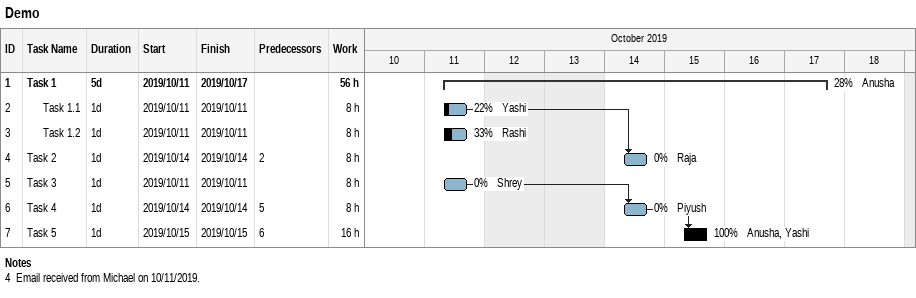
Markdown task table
Demo

| ID | Level | Task | Duration | Start | Finish | Predecessors | Resources | % complete | Work (h) |
|---|---|---|---|---|---|---|---|---|---|
| 1 | 1 | **Task 1** | 5d | 2019-10-11 | 2019-10-17 |  | Anusha | 28 | 56 |
| 2 | 2 | Task 1.1 | 1d | 2019-10-11 | 2019-10-11 |  | Yashi | 22 | 8 |
| 3 | 2 | Task 1.2 | 1d | 2019-10-11 | 2019-10-11 |  | Rashi | 33 | 8 |
| 4 | 1 | Task 2 | 1d | 2019-10-14 | 2019-10-14 | 2 | Raja | 0 | 8 |
| 5 | 1 | Task 3 | 1d | 2019-10-11 | 2019-10-11 |  | Shrey | 0 | 8 |
| 6 | 1 | Task 4 | 1d | 2019-10-14 | 2019-10-14 | 5 | Piyush | 0 | 8 |
| 7 | 1 | Task 5 | 1d | 2019-10-15 | 2019-10-15 | 6 | Anusha, Yashi | 100 | 16 |

Notes
- 4: Email received from Michael on 10/11/2019.
